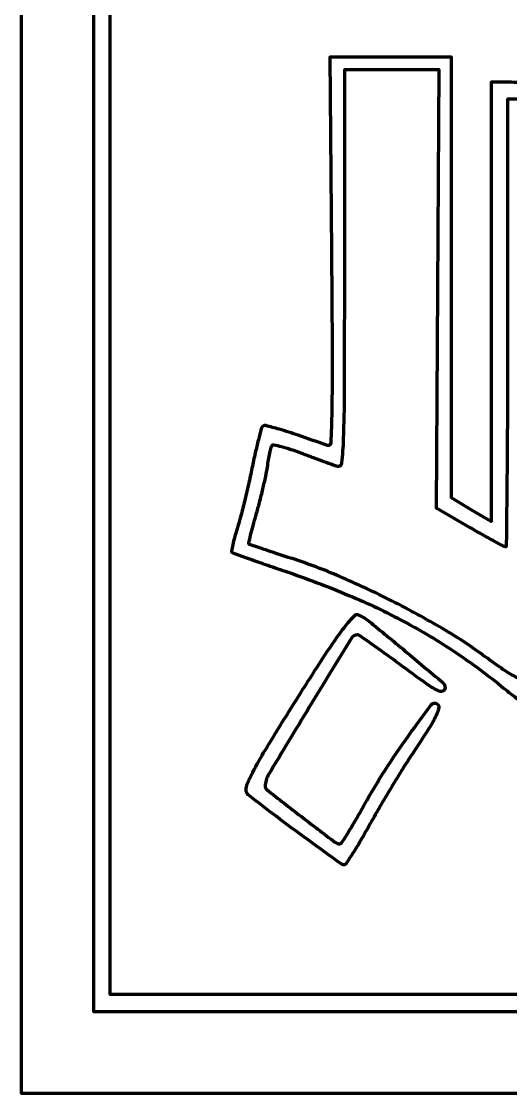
# Model space of a CAD drawing. Extents: x -683.2 to -647, y -482.4 to -428.5.
# Drawn here: x -683.24 to -679.21, y -482.38 to -473.56 of the extents above; entities that cross this region are included whole.
import ezdxf

# ---------------------------------------------------------------- set-up
doc = ezdxf.new("R2010")
doc.units = 0
doc.layers.add('layer0', color=255, linetype='CONTINUOUS', lineweight=100)
doc.layers.add('layer1', color=1, linetype='CONTINUOUS', lineweight=100)

msp = doc.modelspace()

# ---------------------------------------------------------------- linework, layer by layer
at = {"layer": 'layer0'}
for points in [[(-682.6423, -455.2877), (-682.6423, -481.7011), (-665.1423, -481.7011), (-647.6423, -481.7011), (-647.6423, -455.2877), (-647.6423, -428.8742), (-665.1423, -428.8742), (-682.6423, -428.8742), (-682.6423, -455.2877)], [(-676.345, -481.4272), (-676.4146, -481.5635), (-679.4596, -481.5635), (-682.5046, -481.5635), (-682.5046, -455.2877), (-682.5046, -429.0118), (-665.1423, -429.0118), (-647.7799, -429.0118), (-647.7799, -455.2877), (-647.7799, -481.5635), (-650.9962, -481.5635), (-654.2124, -481.5635), (-654.2333, -481.4344)], [(-679.2266, -474.062), (-679.3729, -474.061), (-679.3729, -475.8668), (-679.3729, -477.6726), (-679.5363, -477.5764), (-679.6998, -477.4803), (-679.6998, -475.6674), (-679.6998, -473.8545), (-680.1996, -473.8545), (-680.6995, -473.8545), (-680.686, -475.4601)], [(-680.5774, -475.5965), (-680.5774, -473.9578), (-680.1902, -473.9578), (-679.803, -473.9577), (-679.8141, -475.7601), (-679.8251, -477.5625), (-679.549, -477.7218)], [(-679.2352, -476.0399), (-679.2352, -474.1987), (-679.1406, -474.1996)]]:
    msp.add_lwpolyline(points, dxfattribs=at)
for points, knots in [([(-677.9673, -474.1632), (-677.991, -474.163), (-678.0145, -474.162), (-678.038, -474.1603), (-678.038, -474.1603), (-678.0904, -474.1564), (-678.1428, -474.1523), (-678.1951, -474.1479), (-678.1951, -474.1479), (-678.2574, -474.1428), (-678.3196, -474.1374), (-678.3818, -474.1317), (-678.3818, -474.1317), (-678.4484, -474.1256), (-678.5148, -474.1192), (-678.5813, -474.1126), (-678.5813, -474.1126), (-678.6486, -474.106), (-678.7158, -474.0996), (-678.7831, -474.0936), (-678.7831, -474.0936), (-678.8476, -474.0878), (-678.9121, -474.0824), (-678.9767, -474.0773), (-678.9767, -474.0773), (-679.0316, -474.073), (-679.0864, -474.069), (-679.1414, -474.0652), (-679.1414, -474.0652), (-679.1697, -474.0633), (-679.1981, -474.0622), (-679.2266, -474.062)], [0, 0, 0, 0, 0.125, 0.125, 0.125, 0.125, 0.25, 0.25, 0.25, 0.25, 0.375, 0.375, 0.375, 0.375, 0.5, 0.5, 0.5, 0.5, 0.625, 0.625, 0.625, 0.625, 0.75, 0.75, 0.75, 0.75, 0.875, 0.875, 0.875, 0.875, 1, 1, 1, 1]), ([(-680.686, -475.4601), (-680.6835, -475.7529), (-680.6816, -476.0457), (-680.6802, -476.3386), (-680.6802, -476.3386), (-680.6795, -476.4808), (-680.6807, -476.623), (-680.6837, -476.7653), (-680.6837, -476.7653), (-680.6855, -476.8536), (-680.6884, -476.942), (-680.6921, -477.0303), (-680.6921, -477.0303), (-680.6922, -477.0324), (-680.6926, -477.0344), (-680.6933, -477.0363), (-680.6933, -477.0363), (-680.6971, -477.047), (-680.7089, -477.0526), (-680.7195, -477.0488), (-680.7195, -477.0488), (-680.7995, -477.0202), (-680.8796, -476.9921), (-680.9598, -476.9646), (-680.9598, -476.9646), (-681.0114, -476.9468), (-681.0634, -476.9303), (-681.1157, -476.9149), (-681.1157, -476.9149), (-681.152, -476.9043), (-681.1885, -476.8943), (-681.2251, -476.885), (-681.2251, -476.885), (-681.2348, -476.8825), (-681.2451, -476.8854), (-681.2521, -476.8924), (-681.2521, -476.8924), (-681.2573, -476.8976), (-681.261, -476.9039), (-681.2629, -476.9109), (-681.2629, -476.9109), (-681.2711, -476.9411), (-681.2791, -476.9714), (-681.2868, -477.0017), (-681.2868, -477.0017), (-681.296, -477.0376), (-681.3046, -477.0736), (-681.3128, -477.1098), (-681.3128, -477.1098), (-681.3221, -477.1511), (-681.331, -477.1924), (-681.3395, -477.2339), (-681.3395, -477.2339), (-681.3488, -477.2791), (-681.3585, -477.3244), (-681.3688, -477.3695), (-681.3688, -477.3695), (-681.3796, -477.4173), (-681.3909, -477.465), (-681.4025, -477.5126), (-681.4025, -477.5126), (-681.4131, -477.5562), (-681.4242, -477.5996), (-681.4356, -477.6429), (-681.4356, -477.6429), (-681.4437, -477.6735), (-681.4525, -477.7039), (-681.462, -477.7341), (-681.462, -477.7341), (-681.4693, -477.7573), (-681.4762, -477.7807), (-681.4827, -477.8042), (-681.4827, -477.8042), (-681.4883, -477.8243), (-681.4933, -477.8447), (-681.4979, -477.8651), (-681.4979, -477.8651), (-681.5015, -477.882), (-681.5049, -477.8989), (-681.5081, -477.9159), (-681.5081, -477.9159), (-681.5089, -477.92), (-681.5073, -477.9241), (-681.5042, -477.9268), (-681.5042, -477.9268), (-681.5004, -477.9298), (-681.496, -477.9323), (-681.4915, -477.9339), (-681.4915, -477.9339), (-681.4509, -477.9485), (-681.4102, -477.963), (-681.3696, -477.9774), (-681.3696, -477.9774), (-681.3231, -477.994), (-681.2765, -478.0103), (-681.2298, -478.0264), (-681.2298, -478.0264), (-681.1755, -478.0452), (-681.1212, -478.0638), (-681.0668, -478.0822), (-681.0668, -478.0822), (-680.8898, -478.1423), (-680.715, -478.2085), (-680.5427, -478.2807), (-680.5427, -478.2807), (-680.3868, -478.346), (-680.2342, -478.4187), (-680.0851, -478.4984), (-680.0851, -478.4984), (-679.9424, -478.5747), (-679.8036, -478.6581), (-679.6691, -478.7481), (-679.6691, -478.7481), (-679.5317, -478.8402), (-679.3987, -478.9386), (-679.2704, -479.0429), (-679.2704, -479.0429), (-679.2316, -479.0746), (-679.1923, -479.1058), (-679.1526, -479.1366), (-679.1526, -479.1366), (-679.1376, -479.1483), (-679.1208, -479.1577), (-679.103, -479.1645), (-679.103, -479.1645), (-679.092, -479.1687), (-679.0797, -479.1678), (-679.0695, -479.1619), (-679.0695, -479.1619), (-679.0566, -479.1545), (-679.0455, -479.1445), (-679.0369, -479.1324), (-679.0369, -479.1324), (-679.0092, -479.0929), (-678.9828, -479.0525), (-678.958, -479.0112), (-678.958, -479.0112), (-678.8934, -478.9037), (-678.8292, -478.796), (-678.7653, -478.6881), (-678.7653, -478.6881), (-678.6948, -478.5691), (-678.6243, -478.45), (-678.554, -478.3308), (-678.554, -478.3308), (-678.5493, -478.323), (-678.5469, -478.3141), (-678.5469, -478.3051), (-678.5469, -478.3051), (-678.5469, -478.3015), (-678.5482, -478.298), (-678.5505, -478.2953), (-678.5505, -478.2953), (-678.5567, -478.288), (-678.563, -478.2809), (-678.5696, -478.2739), (-678.5696, -478.2739), (-678.5777, -478.2654), (-678.5861, -478.2572), (-678.5947, -478.2493), (-678.5947, -478.2493), (-678.6044, -478.2404), (-678.6143, -478.2317), (-678.6243, -478.2233)], [0, 0, 0, 0, 0.02439, 0.02439, 0.02439, 0.02439, 0.04878, 0.04878, 0.04878, 0.04878, 0.073171, 0.073171, 0.073171, 0.073171, 0.097561, 0.097561, 0.097561, 0.097561, 0.121951, 0.121951, 0.121951, 0.121951, 0.146341, 0.146341, 0.146341, 0.146341, 0.170732, 0.170732, 0.170732, 0.170732, 0.195122, 0.195122, 0.195122, 0.195122, 0.219512, 0.219512, 0.219512, 0.219512, 0.243902, 0.243902, 0.243902, 0.243902, 0.268293, 0.268293, 0.268293, 0.268293, 0.292683, 0.292683, 0.292683, 0.292683, 0.317073, 0.317073, 0.317073, 0.317073, 0.341463, 0.341463, 0.341463, 0.341463, 0.365854, 0.365854, 0.365854, 0.365854, 0.390244, 0.390244, 0.390244, 0.390244, 0.414634, 0.414634, 0.414634, 0.414634, 0.439024, 0.439024, 0.439024, 0.439024, 0.463415, 0.463415, 0.463415, 0.463415, 0.487805, 0.487805, 0.487805, 0.487805, 0.512195, 0.512195, 0.512195, 0.512195, 0.536585, 0.536585, 0.536585, 0.536585, 0.560976, 0.560976, 0.560976, 0.560976, 0.585366, 0.585366, 0.585366, 0.585366, 0.609756, 0.609756, 0.609756, 0.609756, 0.634146, 0.634146, 0.634146, 0.634146, 0.658537, 0.658537, 0.658537, 0.658537, 0.682927, 0.682927, 0.682927, 0.682927, 0.707317, 0.707317, 0.707317, 0.707317, 0.731707, 0.731707, 0.731707, 0.731707, 0.756098, 0.756098, 0.756098, 0.756098, 0.780488, 0.780488, 0.780488, 0.780488, 0.804878, 0.804878, 0.804878, 0.804878, 0.829268, 0.829268, 0.829268, 0.829268, 0.853659, 0.853659, 0.853659, 0.853659, 0.878049, 0.878049, 0.878049, 0.878049, 0.902439, 0.902439, 0.902439, 0.902439, 0.926829, 0.926829, 0.926829, 0.926829, 0.951219, 0.951219, 0.951219, 0.951219, 0.97561, 0.97561, 0.97561, 0.97561, 1, 1, 1, 1]), ([(-678.8708, -478.624), (-678.8957, -478.6642), (-678.9207, -478.7043), (-678.9457, -478.7444), (-678.9457, -478.7444), (-678.9681, -478.7805), (-678.9907, -478.8165), (-679.0132, -478.8525), (-679.0132, -478.8525), (-679.0321, -478.8828), (-679.0511, -478.913), (-679.0701, -478.9433), (-679.0701, -478.9433), (-679.0759, -478.9526), (-679.0819, -478.9619), (-679.088, -478.9711), (-679.088, -478.9711), (-679.0939, -478.9799), (-679.1052, -478.9834), (-679.1149, -478.9792), (-679.1149, -478.9792), (-679.1398, -478.9687), (-679.1641, -478.9567), (-679.1876, -478.9434), (-679.1876, -478.9434), (-679.2233, -478.9232), (-679.2582, -478.9015), (-679.2919, -478.8781), (-679.2919, -478.8781), (-679.3423, -478.8433), (-679.3923, -478.8077), (-679.4417, -478.7715), (-679.4417, -478.7715), (-679.548, -478.6934), (-679.6583, -478.6209), (-679.7721, -478.5544), (-679.7721, -478.5544), (-679.9085, -478.4746), (-680.0474, -478.399), (-680.1884, -478.3276), (-680.1884, -478.3276), (-680.3309, -478.2555), (-680.4755, -478.1877), (-680.6221, -478.1244), (-680.6221, -478.1244), (-680.7482, -478.0699), (-680.8769, -478.0214), (-681.0076, -477.9791), (-681.0076, -477.9791), (-681.0518, -477.9648), (-681.0961, -477.9504), (-681.1403, -477.9359), (-681.1403, -477.9359), (-681.1782, -477.9235), (-681.2161, -477.911), (-681.2538, -477.8983), (-681.2538, -477.8983), (-681.2871, -477.8872), (-681.3203, -477.8761), (-681.3535, -477.865), (-681.3535, -477.865), (-681.3568, -477.8639), (-681.3599, -477.8624), (-681.3627, -477.8605), (-681.3627, -477.8605), (-681.3653, -477.8589), (-681.3665, -477.8558), (-681.3658, -477.8528), (-681.3658, -477.8528), (-681.3608, -477.8306), (-681.3557, -477.8084), (-681.3505, -477.7862), (-681.3505, -477.7862), (-681.3443, -477.7602), (-681.3378, -477.7343), (-681.3308, -477.7085), (-681.3308, -477.7085), (-681.3226, -477.6781), (-681.3141, -477.6479), (-681.3054, -477.6176), (-681.3054, -477.6176), (-681.2956, -477.5839), (-681.2863, -477.5501), (-681.2774, -477.5161), (-681.2774, -477.5161), (-681.2679, -477.4794), (-681.2587, -477.4427), (-681.25, -477.4058), (-681.25, -477.4058), (-681.2419, -477.3716), (-681.2342, -477.3373), (-681.2269, -477.3029), (-681.2269, -477.3029), (-681.2215, -477.2778), (-681.2169, -477.2526), (-681.213, -477.2272), (-681.213, -477.2272), (-681.2098, -477.2068), (-681.2064, -477.1864), (-681.2027, -477.1661), (-681.2027, -477.1661), (-681.1993, -477.1476), (-681.1957, -477.1292), (-681.1918, -477.1108), (-681.1918, -477.1108), (-681.1885, -477.0954), (-681.1851, -477.0801), (-681.1815, -477.0649), (-681.1815, -477.0649), (-681.1801, -477.0591), (-681.1778, -477.0535), (-681.1748, -477.0484), (-681.1748, -477.0484), (-681.1719, -477.0435), (-681.1661, -477.041), (-681.1606, -477.0421), (-681.1606, -477.0421), (-681.1392, -477.0468), (-681.118, -477.0519), (-681.0969, -477.0574), (-681.0969, -477.0574), (-681.0706, -477.0643), (-681.0447, -477.0721), (-681.019, -477.0807), (-681.019, -477.0807), (-680.9889, -477.0908), (-680.9589, -477.1015), (-680.9293, -477.1129), (-680.9293, -477.1129), (-680.8983, -477.1247), (-680.8673, -477.1364), (-680.8362, -477.1479), (-680.8362, -477.1479), (-680.8069, -477.1589), (-680.7775, -477.1696), (-680.7481, -477.1803), (-680.7481, -477.1803), (-680.7233, -477.1892), (-680.6984, -477.1981), (-680.6735, -477.2069), (-680.6735, -477.2069), (-680.6617, -477.211), (-680.6497, -477.2148), (-680.6376, -477.2182), (-680.6376, -477.2182), (-680.6219, -477.2227), (-680.6055, -477.2135), (-680.6011, -477.1978), (-680.6011, -477.1978), (-680.6006, -477.1961), (-680.6003, -477.1944), (-680.6001, -477.1927), (-680.6001, -477.1927), (-680.5933, -477.1261), (-680.5887, -477.0593), (-680.5862, -476.9924), (-680.5862, -476.9924), (-680.5815, -476.8668), (-680.579, -476.7411), (-680.5787, -476.6154), (-680.5787, -476.6154), (-680.5778, -476.2757), (-680.5774, -475.9361), (-680.5774, -475.5965)], [0, 0, 0, 0, 0.02439, 0.02439, 0.02439, 0.02439, 0.04878, 0.04878, 0.04878, 0.04878, 0.073171, 0.073171, 0.073171, 0.073171, 0.097561, 0.097561, 0.097561, 0.097561, 0.121951, 0.121951, 0.121951, 0.121951, 0.146341, 0.146341, 0.146341, 0.146341, 0.170732, 0.170732, 0.170732, 0.170732, 0.195122, 0.195122, 0.195122, 0.195122, 0.219512, 0.219512, 0.219512, 0.219512, 0.243902, 0.243902, 0.243902, 0.243902, 0.268293, 0.268293, 0.268293, 0.268293, 0.292683, 0.292683, 0.292683, 0.292683, 0.317073, 0.317073, 0.317073, 0.317073, 0.341463, 0.341463, 0.341463, 0.341463, 0.365854, 0.365854, 0.365854, 0.365854, 0.390244, 0.390244, 0.390244, 0.390244, 0.414634, 0.414634, 0.414634, 0.414634, 0.439024, 0.439024, 0.439024, 0.439024, 0.463415, 0.463415, 0.463415, 0.463415, 0.487805, 0.487805, 0.487805, 0.487805, 0.512195, 0.512195, 0.512195, 0.512195, 0.536585, 0.536585, 0.536585, 0.536585, 0.560976, 0.560976, 0.560976, 0.560976, 0.585366, 0.585366, 0.585366, 0.585366, 0.609756, 0.609756, 0.609756, 0.609756, 0.634146, 0.634146, 0.634146, 0.634146, 0.658537, 0.658537, 0.658537, 0.658537, 0.682927, 0.682927, 0.682927, 0.682927, 0.707317, 0.707317, 0.707317, 0.707317, 0.731707, 0.731707, 0.731707, 0.731707, 0.756098, 0.756098, 0.756098, 0.756098, 0.780488, 0.780488, 0.780488, 0.780488, 0.804878, 0.804878, 0.804878, 0.804878, 0.829268, 0.829268, 0.829268, 0.829268, 0.853659, 0.853659, 0.853659, 0.853659, 0.878049, 0.878049, 0.878049, 0.878049, 0.902439, 0.902439, 0.902439, 0.902439, 0.926829, 0.926829, 0.926829, 0.926829, 0.951219, 0.951219, 0.951219, 0.951219, 0.97561, 0.97561, 0.97561, 0.97561, 1, 1, 1, 1]), ([(-679.549, -477.7218), (-679.5134, -477.7423), (-679.4776, -477.7627), (-679.4418, -477.7828), (-679.4418, -477.7828), (-679.4108, -477.8003), (-679.3797, -477.8174), (-679.3484, -477.8343), (-679.3484, -477.8343), (-679.3215, -477.8488), (-679.2944, -477.8633), (-679.2674, -477.8777), (-679.2674, -477.8777), (-679.2633, -477.8799), (-679.2587, -477.8811), (-679.254, -477.8811), (-679.254, -477.8811), (-679.2498, -477.8811), (-679.2463, -477.8777), (-679.2463, -477.8734), (-679.2463, -477.8734), (-679.2444, -477.6957), (-679.2426, -477.5179), (-679.2407, -477.3402), (-679.2407, -477.3402), (-679.2387, -477.1421), (-679.2373, -476.944), (-679.2366, -476.7459), (-679.2366, -476.7459), (-679.2357, -476.5105), (-679.2352, -476.2752), (-679.2352, -476.0399)], [0, 0, 0, 0, 0.125, 0.125, 0.125, 0.125, 0.25, 0.25, 0.25, 0.25, 0.375, 0.375, 0.375, 0.375, 0.5, 0.5, 0.5, 0.5, 0.625, 0.625, 0.625, 0.625, 0.75, 0.75, 0.75, 0.75, 0.875, 0.875, 0.875, 0.875, 1, 1, 1, 1]), ([(-679.7514, -479.0412), (-679.7514, -479.0246), (-679.7587, -479.0088), (-679.7714, -478.9981), (-679.7714, -478.9981), (-679.8746, -478.9108), (-679.9781, -478.8239), (-680.0818, -478.7373), (-680.0818, -478.7373), (-680.1804, -478.655), (-680.2796, -478.5733), (-680.3793, -478.4924), (-680.3793, -478.4924), (-680.4074, -478.4696), (-680.4391, -478.4515), (-680.473, -478.4389), (-680.473, -478.4389), (-680.4785, -478.4368), (-680.4846, -478.4381), (-680.4888, -478.4421), (-680.4888, -478.4421), (-680.5018, -478.4544), (-680.5144, -478.4671), (-680.5266, -478.4802), (-680.5266, -478.4802), (-680.5419, -478.4966), (-680.5566, -478.5137), (-680.5706, -478.5312), (-680.5706, -478.5312), (-680.5868, -478.5517), (-680.6025, -478.5725), (-680.6176, -478.5937), (-680.6176, -478.5937), (-680.6721, -478.67), (-680.7247, -478.7476), (-680.7755, -478.8263), (-680.7755, -478.8263), (-680.8532, -478.9468), (-680.9302, -479.0678), (-681.0063, -479.1893), (-681.0063, -479.1893), (-681.0815, -479.3094), (-681.156, -479.43), (-681.2298, -479.551), (-681.2298, -479.551), (-681.2668, -479.6116), (-681.3015, -479.6737), (-681.3336, -479.7371), (-681.3336, -479.7371), (-681.3475, -479.7645), (-681.3608, -479.7922), (-681.3734, -479.8202), (-681.3734, -479.8202), (-681.3802, -479.8354), (-681.3849, -479.8513), (-681.3876, -479.8677), (-681.3876, -479.8677), (-681.3893, -479.8786), (-681.3881, -479.8898), (-681.384, -479.9001), (-681.384, -479.9001), (-681.3798, -479.9104), (-681.3729, -479.9195), (-681.3641, -479.9264), (-681.3641, -479.9264), (-681.2907, -479.9839), (-681.2167, -480.0406), (-681.142, -480.0965), (-681.142, -480.0965), (-681.0548, -480.1618), (-680.9672, -480.2265), (-680.879, -480.2907), (-680.879, -480.2907), (-680.7885, -480.3566), (-680.698, -480.4224), (-680.6074, -480.488), (-680.6074, -480.488), (-680.5997, -480.4936), (-680.5905, -480.4966), (-680.581, -480.4966), (-680.581, -480.4966), (-680.575, -480.4966), (-680.5694, -480.4936), (-680.5661, -480.4886), (-680.5661, -480.4886), (-680.5472, -480.4597), (-680.5286, -480.4308), (-680.5103, -480.4017), (-680.5103, -480.4017), (-680.4885, -480.3674), (-680.4674, -480.3326), (-680.4469, -480.2975), (-680.4469, -480.2975), (-680.423, -480.2565), (-680.3996, -480.2152), (-680.3766, -480.1737), (-680.3766, -480.1737), (-680.3501, -480.1256), (-680.3229, -480.0778), (-680.2953, -480.0303), (-680.2953, -480.0303), (-680.2632, -479.9753), (-680.2307, -479.9206), (-680.1978, -479.8661), (-680.1978, -479.8661), (-680.1656, -479.8127), (-680.133, -479.7597), (-680.1, -479.7068), (-680.1, -479.7068), (-680.0733, -479.6642), (-680.046, -479.6219), (-680.0181, -479.58), (-680.0181, -479.58), (-679.9733, -479.5126), (-679.9291, -479.4449), (-679.8855, -479.3767), (-679.8855, -479.3767), (-679.8634, -479.3421), (-679.8433, -479.3063), (-679.8253, -479.2695), (-679.8253, -479.2695), (-679.8155, -479.2494), (-679.8084, -479.228), (-679.8043, -479.206), (-679.8043, -479.206), (-679.8018, -479.1927), (-679.8077, -479.1794), (-679.8191, -479.1723), (-679.8191, -479.1723), (-679.8349, -479.1626), (-679.8556, -479.1664), (-679.8668, -479.1813), (-679.8668, -479.1813), (-679.9299, -479.2653), (-679.9921, -479.35), (-680.0534, -479.4354), (-680.0534, -479.4354), (-680.12, -479.5282), (-680.1841, -479.6228), (-680.2456, -479.7191), (-680.2456, -479.7191), (-680.3054, -479.8127), (-680.3625, -479.908), (-680.4167, -480.0049), (-680.4167, -480.0049), (-680.4395, -480.0458), (-680.4628, -480.0865), (-680.4864, -480.1269), (-680.4864, -480.1269), (-680.5065, -480.1615), (-680.5272, -480.1958), (-680.5484, -480.2298), (-680.5484, -480.2298), (-680.5665, -480.2589), (-680.5848, -480.288), (-680.6031, -480.3169), (-680.6031, -480.3169), (-680.6058, -480.321), (-680.6103, -480.3236), (-680.6152, -480.3238), (-680.6152, -480.3238), (-680.6304, -480.3243), (-680.6454, -480.3196), (-680.6576, -480.3104), (-680.6576, -480.3104), (-680.7505, -480.2397), (-680.8433, -480.1688), (-680.9359, -480.0977), (-680.9359, -480.0977), (-681.0295, -480.0257), (-681.1229, -479.9536), (-681.2161, -479.8812), (-681.2161, -479.8812), (-681.2256, -479.8738), (-681.231, -479.8624), (-681.2308, -479.8504), (-681.2308, -479.8504), (-681.2302, -479.8167), (-681.2208, -479.7837), (-681.2034, -479.7547), (-681.2034, -479.7547), (-681.0924, -479.5695), (-680.9808, -479.3847), (-680.8687, -479.2002), (-680.8687, -479.2002), (-680.7537, -479.0113), (-680.6384, -478.8225), (-680.5227, -478.634), (-680.5227, -478.634), (-680.512, -478.6166), (-680.4935, -478.6057), (-680.4731, -478.6047), (-680.4731, -478.6047), (-680.4686, -478.6045), (-680.4641, -478.6057), (-680.4603, -478.6083), (-680.4603, -478.6083), (-680.4284, -478.6304), (-680.3964, -478.6525), (-680.3646, -478.6747), (-680.3646, -478.6747), (-680.3279, -478.7002), (-680.2915, -478.726), (-680.2552, -478.7521), (-680.2552, -478.7521), (-680.213, -478.7826), (-680.171, -478.8133), (-680.129, -478.8443), (-680.129, -478.8443), (-680.0546, -478.8992), (-679.9798, -478.9536), (-679.9047, -479.0077), (-679.9047, -479.0077), (-679.8754, -479.0287), (-679.8447, -479.0476), (-679.8128, -479.0643), (-679.8128, -479.0643), (-679.8, -479.0709), (-679.7851, -479.0723), (-679.7713, -479.0681), (-679.7713, -479.0681), (-679.7595, -479.0644), (-679.7514, -479.0535), (-679.7514, -479.0412), (-679.7514, -479.0412), (-679.7514, -479.0412), (-679.7514, -479.0412), (-679.7514, -479.0412)], [0, 0, 0, 0, 0.017544, 0.017544, 0.017544, 0.017544, 0.035088, 0.035088, 0.035088, 0.035088, 0.052632, 0.052632, 0.052632, 0.052632, 0.070175, 0.070175, 0.070175, 0.070175, 0.087719, 0.087719, 0.087719, 0.087719, 0.105263, 0.105263, 0.105263, 0.105263, 0.122807, 0.122807, 0.122807, 0.122807, 0.140351, 0.140351, 0.140351, 0.140351, 0.157895, 0.157895, 0.157895, 0.157895, 0.175439, 0.175439, 0.175439, 0.175439, 0.192982, 0.192982, 0.192982, 0.192982, 0.210526, 0.210526, 0.210526, 0.210526, 0.22807, 0.22807, 0.22807, 0.22807, 0.245614, 0.245614, 0.245614, 0.245614, 0.263158, 0.263158, 0.263158, 0.263158, 0.280702, 0.280702, 0.280702, 0.280702, 0.298246, 0.298246, 0.298246, 0.298246, 0.315789, 0.315789, 0.315789, 0.315789, 0.333333, 0.333333, 0.333333, 0.333333, 0.350877, 0.350877, 0.350877, 0.350877, 0.368421, 0.368421, 0.368421, 0.368421, 0.385965, 0.385965, 0.385965, 0.385965, 0.403509, 0.403509, 0.403509, 0.403509, 0.421053, 0.421053, 0.421053, 0.421053, 0.438596, 0.438596, 0.438596, 0.438596, 0.45614, 0.45614, 0.45614, 0.45614, 0.473684, 0.473684, 0.473684, 0.473684, 0.491228, 0.491228, 0.491228, 0.491228, 0.508772, 0.508772, 0.508772, 0.508772, 0.526316, 0.526316, 0.526316, 0.526316, 0.54386, 0.54386, 0.54386, 0.54386, 0.561404, 0.561404, 0.561404, 0.561404, 0.578947, 0.578947, 0.578947, 0.578947, 0.596491, 0.596491, 0.596491, 0.596491, 0.614035, 0.614035, 0.614035, 0.614035, 0.631579, 0.631579, 0.631579, 0.631579, 0.649123, 0.649123, 0.649123, 0.649123, 0.666667, 0.666667, 0.666667, 0.666667, 0.684211, 0.684211, 0.684211, 0.684211, 0.701754, 0.701754, 0.701754, 0.701754, 0.719298, 0.719298, 0.719298, 0.719298, 0.736842, 0.736842, 0.736842, 0.736842, 0.754386, 0.754386, 0.754386, 0.754386, 0.77193, 0.77193, 0.77193, 0.77193, 0.789474, 0.789474, 0.789474, 0.789474, 0.807018, 0.807018, 0.807018, 0.807018, 0.824561, 0.824561, 0.824561, 0.824561, 0.842105, 0.842105, 0.842105, 0.842105, 0.859649, 0.859649, 0.859649, 0.859649, 0.877193, 0.877193, 0.877193, 0.877193, 0.894737, 0.894737, 0.894737, 0.894737, 0.912281, 0.912281, 0.912281, 0.912281, 0.929825, 0.929825, 0.929825, 0.929825, 0.947368, 0.947368, 0.947368, 0.947368, 0.964912, 0.964912, 0.964912, 0.964912, 0.982456, 0.982456, 0.982456, 0.982456, 1, 1, 1, 1])]:
    msp.add_open_spline(points, degree=3, knots=knots, dxfattribs=at)
at = {"layer": 'layer1'}
msp.add_lwpolyline([(-683.2351, -428.5273), (-647.0322, -428.5273), (-647.0322, -482.3772), (-683.2351, -482.3772), (-683.2351, -428.5273)], dxfattribs=at)

doc.saveas('drawing.dxf')
